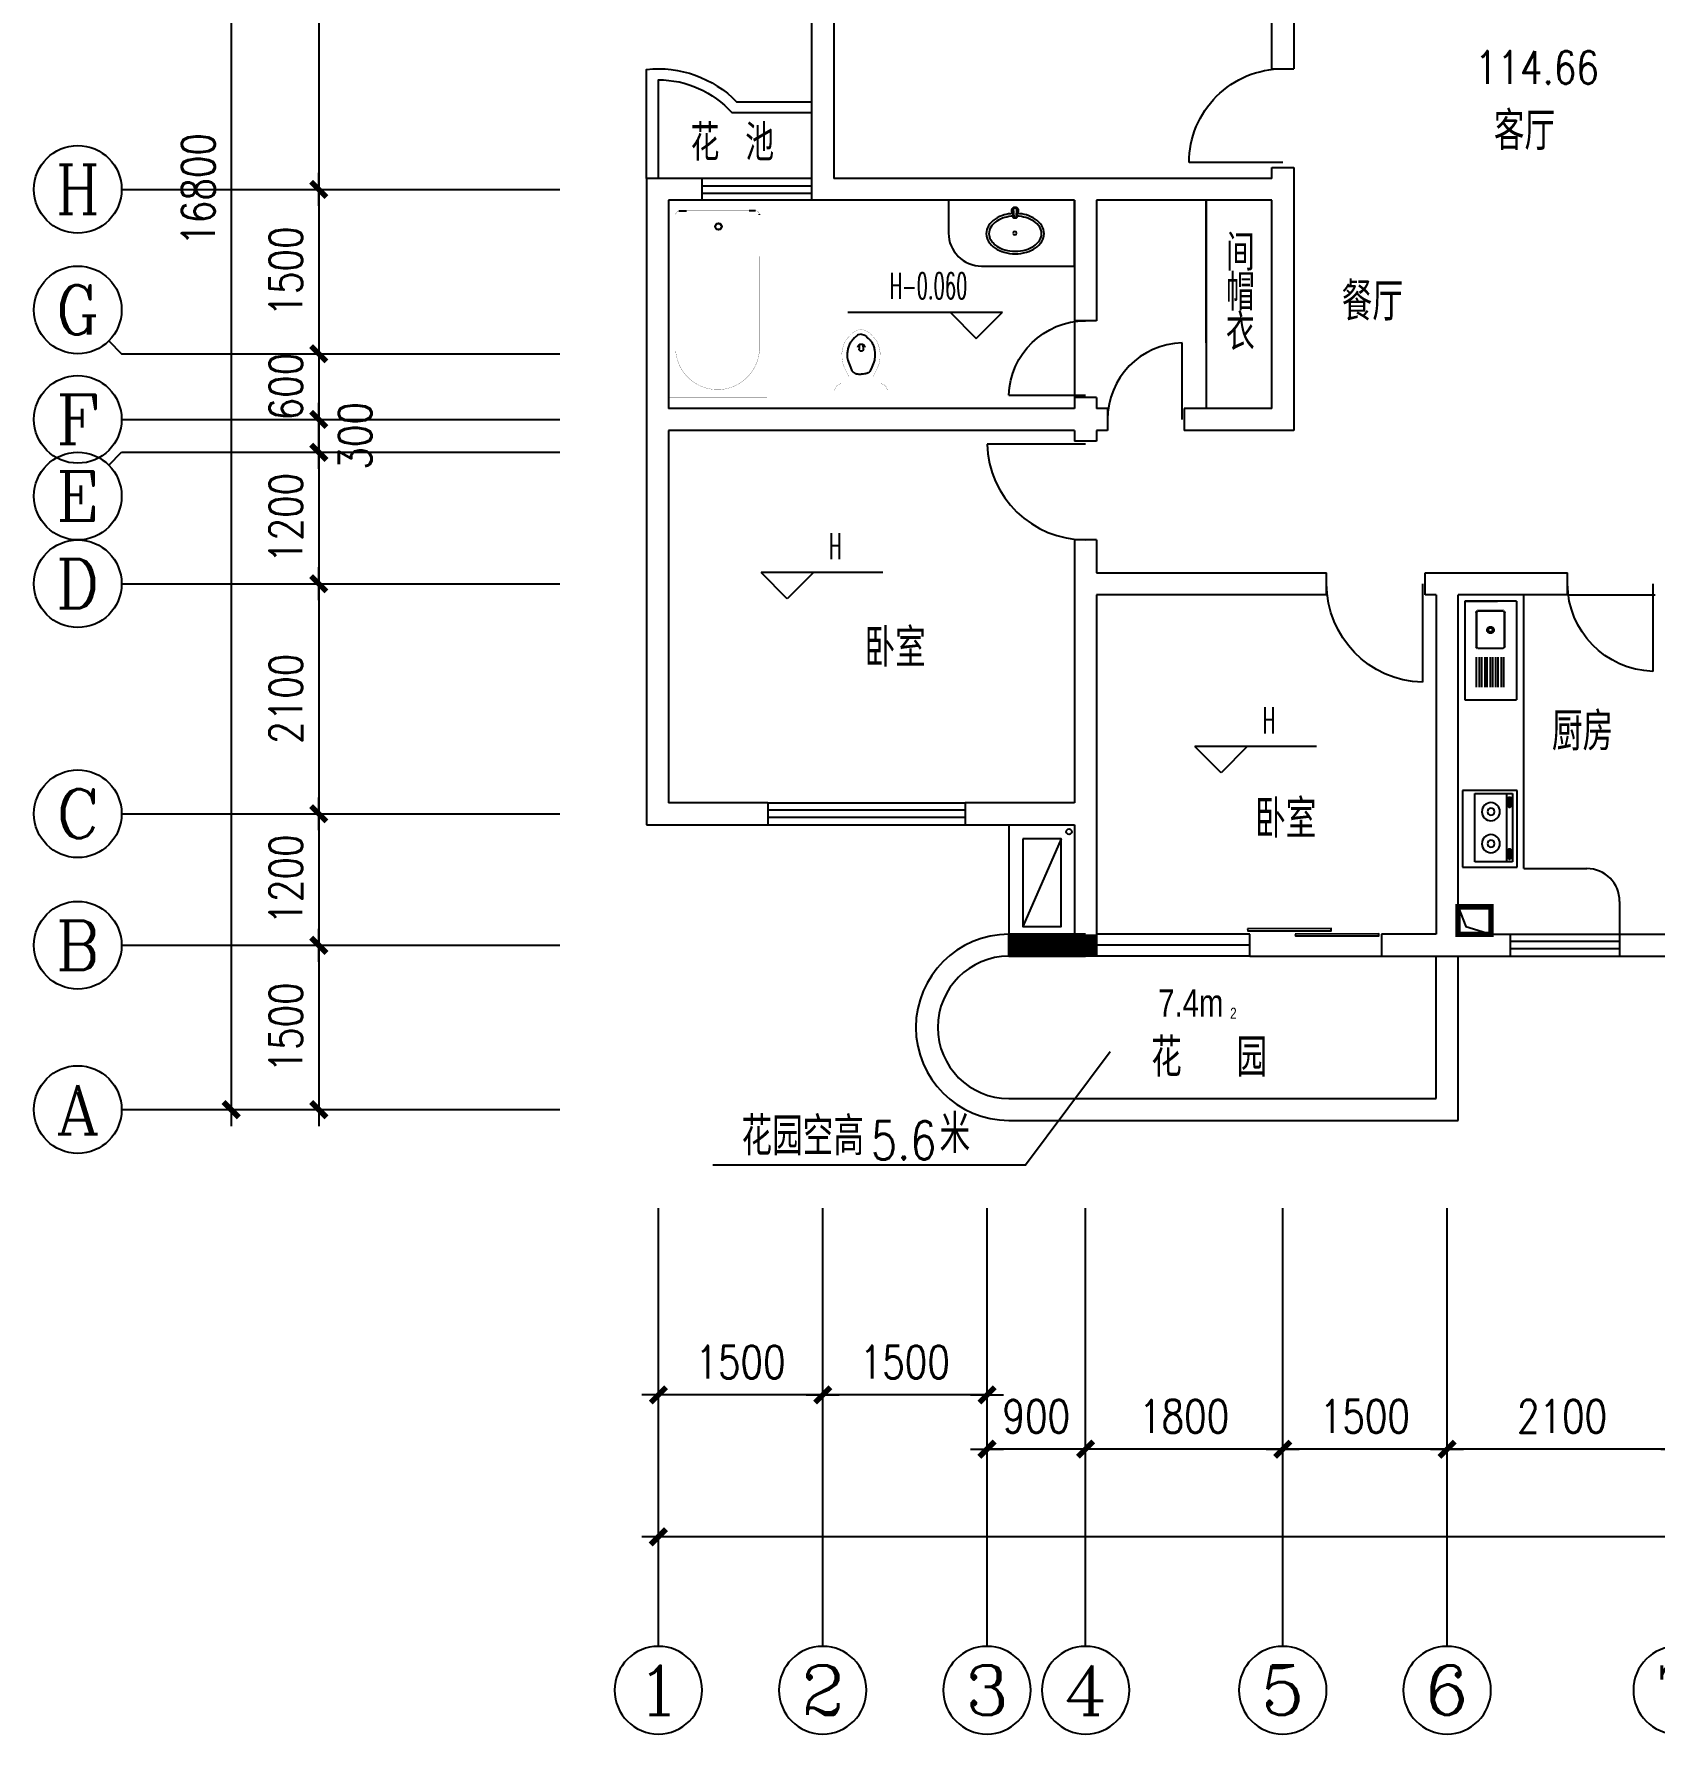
# Model space of a CAD drawing. Header units: millimetres. Extents: x 1697 to 35897, y 606 to 31682.
# Drawn here: x 1697 to 16486, y 606 to 16124 of the extents above; entities that cross this region are included whole.
import ezdxf
from ezdxf.enums import TextEntityAlignment as Align

# ---------------------------------------------------------------- set-up
doc = ezdxf.new("R2010")
doc.units = ezdxf.units.MM
doc.linetypes.add('HIDDEN', pattern=[7.5, 5, -2.5])
for name, color, linetype in [('AXIS', 3, 'Continuous'), ('AXIS_TEXT', 7, 'Continuous'), ('BALCONY', 6, 'Continuous'), ('COLUMN', 7, 'Continuous'), ('JJ', 252, 'Continuous'), ('PUB_DIM', 3, 'Continuous'), ('PUB_TEXT', 7, 'Continuous'), ('TOTHER', 7, 'Continuous'), ('WALL', 255, 'Continuous'), ('WINDOW', 2, 'Continuous'), ('WINDOW_TEXT', 7, 'Continuous')]:
    doc.layers.add(name, color=color, linetype=linetype)
doc.styles.add('-汉鼎简报宋', font='', dxfattribs={"width": 0.8})
doc.styles.add('_HZTXT', font='txt.shx', dxfattribs={"bigfont": 'HZTXT.shx'})
doc.styles.add('COMPLEX', font='COMPLEX')
doc.styles.add('DIM_FONT', font='SIMPLEX.shx', dxfattribs={"width": 0.8})
doc.styles.add('SIMPLEX', font='SIMPLEX.SHX')
doc.styles.get("Standard").update_dxf_attribs({"font": 'arial.ttf'})
doc.styles.get('-汉鼎简报宋').set_extended_font_data('汉鼎简报宋')
doc.dimstyles.new('AXIS', dxfattribs={"dimtxt": 300, "dimasz": 1, "dimexe": 250, "dimexo": 300, "dimgap": 150, "dimtad": 1, "dimdec": 0, "dimdsep": 46, "dimtxsty": 'DIM_FONT', "dimblk": '_DIMX', "dimcen": 2.5, "dimse1": 1, "dimse2": 1, "dimclrt": 7, "dimadec": 0, "dimazin": 0, "dimtfac": 1, "dimtdec": 0, "dimtix": 1, "dimtmove": 2, "dimatfit": 3, "dimldrblk": '_DIMX', "dimfxl": 1, "dimtolj": 1, "dimtzin": 0, "dimarcsym": 0})

# ---------------------------------------------------------------- blocks, each defined once
blk = doc.blocks.new('_DIMX')
blk.add_line((-150, 0), (150, 0))
at = {"const_width": 50}
blk.add_lwpolyline([(-70, -70), (70, 70)], dxfattribs=at)
blk = doc.blocks.new('*D118')
at = {"layer": 'AXIS', "color": 0, "lineweight": -2, "transparency": 16777216}
blk.add_line((30196, 2406), (7398, 2406), dxfattribs=at)
at = {"layer": 'DEFPOINTS', "color": 0, "transparency": 16777216}
for p in [(7397, 5406), (30197, 5406), (7397, 2406)]:
    blk.add_point(p, dxfattribs=at)
at = {"layer": 'AXIS', "color": 0, "lineweight": -2, "transparency": 16777216}
for p, rotation in [((7397, 2406), 179.9999999999941), ((30197, 2406), 359.9999999999941)]:
    blk.add_blockref('_DIMX', p, dxfattribs=dict(at, rotation=rotation))
at = {"layer": 'AXIS', "color": 7, "transparency": 16777216, "insert": (18797, 2706), "char_height": 300, "attachment_point": 5, "style": 'DIM_FONT'}
blk.add_mtext('\\A1;22800', dxfattribs=at)
blk = doc.blocks.new('PENG-3')
at = {"color": 2}
for points in [[(18, -59, -0.05442), (100, -72, -0.079812), (182, -110, -0.107118), (243, -172, -0.139889), (263, -243, -0.139889), (243, -313, -0.107118), (182, -376, -0.079812), (100, -413, -0.067459), (-1, -427, -0.067459), (-103, -413, -0.079812), (-184, -376, -0.107118), (-245, -313, -0.139889), (-265, -243, -0.139889), (-245, -172, -0.107118), (-184, -110, -0.079812), (-103, -72, -0.055618), (-19, -59, -0.067459)], [(-21, -25), (-17, -94, 0.514779), (16, -94), (21, -24)]]:
    blk.add_lwpolyline(points, format="xyb", dxfattribs=at)
at = {"color": 3}
blk.add_lwpolyline([(17, -83, -0.054522), (94, -96, -0.079812), (168, -129, -0.107118), (222, -185, -0.139889), (239, -243, -0.139889), (222, -300, -0.107118), (168, -356, -0.079812), (94, -390, -0.067459), (-1, -403, -0.067459), (-97, -390, -0.079812), (-171, -356, -0.107118), (-225, -300, -0.139889), (-241, -243, -0.139889), (-225, -185, -0.107118), (-171, -129, -0.079812), (-97, -96, -0.055822), (-18, -83, -0.067459)], format="xyb", dxfattribs=at)
at = {"color": 8}
blk.add_lwpolyline([(-14, -13), (-10, -91, 0.416788), (9, -91), (13, -13)], format="xyb", dxfattribs=at)
blk.add_circle((2, -239), 16.1, dxfattribs=at)
at = {"color": 2}
blk.add_arc((0, -30), 29.6, 310.4655, 228.438, dxfattribs=at)
at = {"color": 3}
blk.add_arc((0, -30), 21.6, 301.9645, 236.6916, dxfattribs=at)
blk = doc.blocks.new('_E10XVY')
at = {"layer": 'WALL', "rotation": 90}
blk.add_blockref('PENG-3', (42, 4), dxfattribs=at)
at = {"style": 'DIM_FONT', "width": 0.8, "flags": 9}
for tag in ['XSIZE', 'YSIZE']:
    blk.add_attdef(tag, (0, 0), '', height=0.5, dxfattribs=at)
blk = doc.blocks.new('M_E4')
for p, q in [((670, -80), (670, -137)), ((670, -86), (670, -97)), ((670, -663), (670, -614))]:
    blk.add_line(p, q)
at = {"const_width": 1.5}
for points in [[(-750, -750), (-750, 0)], [(-750, 0), (750, 0)], [(750, 0), (750, -750)], [(608, -56), (640, -56)], [(670, -90), (670, -656)], [(750, -750), (-750, -750)], [(670, -663), (670, -655)]]:
    blk.add_lwpolyline(points, dxfattribs=at)
for points in [[(-399, -56, 0.930688), (-388, -693, 0.930688)], [(670, -86, 0.414214), (640, -56, 0.414214)], [(670, -90, 0.041784), (670, -85, 0.412615)], [(640, -693, 0.414214), (670, -663, 0.414214)]]:
    blk.add_lwpolyline(points, format="xyb", dxfattribs=at)
at = {"const_width": 1.5, "flags": 128}
for points in [[(-399, -56), (608, -56)], [(-399, -694), (645, -692)]]:
    blk.add_lwpolyline(points, dxfattribs=at)
for radius in [25, 23]:
    blk.add_circle((550, -381), radius)
blk.add_arc((640, -663), 30, 270, 280.176)
at = {"width": 0.8, "flags": 9}
for tag in ['XSIZE', 'YSIZE']:
    blk.add_attdef(tag, (0, 0), '', height=0.5, dxfattribs=at)
blk = doc.blocks.new('_AXISO')
blk.add_circle((0, 0), 0.5)
at = {"layer": 'AXIS_TEXT', "style": 'COMPLEX', "width": 1.041667}
blk.add_attdef('A', text='', height=0.56, dxfattribs=at).set_placement((-0.25, -0.28), (0.25, -0.28), align=Align.FIT)
blk = doc.blocks.new('*D121')
at = {"layer": 'AXIS', "color": 0, "lineweight": -2, "transparency": 16777216}
blk.add_line((4297, 14705), (4297, 13207), dxfattribs=at)
at = {"layer": 'DEFPOINTS', "color": 0, "transparency": 16777216}
for p in [(6497, 14706), (4297, 13206), (6497, 13206)]:
    blk.add_point(p, dxfattribs=at)
at = {"layer": 'AXIS', "color": 0, "lineweight": -2, "transparency": 16777216}
for p, rotation in [((4297, 14706), 90), ((4297, 13206), 270)]:
    blk.add_blockref('_DIMX', p, dxfattribs=dict(at, rotation=rotation))
at = {"layer": 'AXIS', "color": 7, "transparency": 16777216, "insert": (3997, 13956), "char_height": 300, "attachment_point": 5, "rotation": 90, "style": 'DIM_FONT'}
blk.add_mtext('\\A1;1500', dxfattribs=at)
blk = doc.blocks.new('*D122')
at = {"layer": 'AXIS', "color": 0, "lineweight": -2, "transparency": 16777216}
blk.add_line((3497, 23105), (3497, 6307), dxfattribs=at)
at = {"layer": 'DEFPOINTS', "color": 0, "transparency": 16777216}
for p in [(6497, 23106), (3497, 6306), (6497, 6306)]:
    blk.add_point(p, dxfattribs=at)
at = {"layer": 'AXIS', "color": 0, "lineweight": -2, "transparency": 16777216}
for p, rotation in [((3497, 23106), 90), ((3497, 6306), 270)]:
    blk.add_blockref('_DIMX', p, dxfattribs=dict(at, rotation=rotation))
at = {"layer": 'AXIS', "color": 7, "transparency": 16777216, "insert": (3197, 14706), "char_height": 300, "attachment_point": 5, "rotation": 90, "style": 'DIM_FONT'}
blk.add_mtext('\\A1;16800', dxfattribs=at)
blk = doc.blocks.new('M_A2ZXL')
blk.add_line((-0.472, 0), (-0.472, -1))
blk.add_arc((-0.5, 0), 1, 271.6231, 0)
blk = doc.blocks.new('*D123')
at = {"layer": 'AXIS', "color": 0, "lineweight": -2, "transparency": 16777216}
for p, q in [((10396, 3206), (10395, 3206)), ((11297, 3206), (10397, 3206)), ((11298, 3206), (11299, 3206))]:
    blk.add_line(p, q, dxfattribs=at)
at = {"layer": 'DEFPOINTS', "color": 0, "transparency": 16777216}
for p in [(10397, 5406), (11297, 5406), (10397, 3206)]:
    blk.add_point(p, dxfattribs=at)
at = {"layer": 'AXIS', "color": 0, "lineweight": -2, "transparency": 16777216}
blk.add_blockref('_DIMX', (10397, 3206), dxfattribs=at)
at = {"layer": 'AXIS', "color": 0, "lineweight": -2, "transparency": 16777216, "rotation": 180}
blk.add_blockref('_DIMX', (11297, 3206), dxfattribs=at)
at = {"layer": 'AXIS', "color": 7, "transparency": 16777216, "insert": (10847, 3506), "char_height": 300, "attachment_point": 5, "style": 'DIM_FONT'}
blk.add_mtext('\\A1;900', dxfattribs=at)
blk = doc.blocks.new('*D124')
at = {"layer": 'AXIS', "color": 0, "lineweight": -2, "transparency": 16777216}
blk.add_line((4297, 7805), (4297, 6307), dxfattribs=at)
at = {"layer": 'DEFPOINTS', "color": 0, "transparency": 16777216}
for p in [(6497, 7806), (4297, 6306), (6497, 6306)]:
    blk.add_point(p, dxfattribs=at)
at = {"layer": 'AXIS', "color": 0, "lineweight": -2, "transparency": 16777216}
for p, rotation in [((4297, 7806), 90), ((4297, 6306), 270)]:
    blk.add_blockref('_DIMX', p, dxfattribs=dict(at, rotation=rotation))
at = {"layer": 'AXIS', "color": 7, "transparency": 16777216, "insert": (3997, 7056), "char_height": 300, "attachment_point": 5, "rotation": 90, "style": 'DIM_FONT'}
blk.add_mtext('\\A1;1500', dxfattribs=at)
blk = doc.blocks.new('*D125')
at = {"layer": 'AXIS', "color": 0, "lineweight": -2, "transparency": 16777216}
blk.add_line((10396, 3701), (8898, 3701), dxfattribs=at)
at = {"layer": 'DEFPOINTS', "color": 0, "transparency": 16777216}
for p in [(8897, 5901), (10397, 5901), (8897, 3701)]:
    blk.add_point(p, dxfattribs=at)
at = {"layer": 'AXIS', "color": 0, "lineweight": -2, "transparency": 16777216, "rotation": 180}
blk.add_blockref('_DIMX', (8897, 3701), dxfattribs=at)
at = {"layer": 'AXIS', "color": 0, "lineweight": -2, "transparency": 16777216}
blk.add_blockref('_DIMX', (10397, 3701), dxfattribs=at)
at = {"layer": 'AXIS', "color": 7, "transparency": 16777216, "insert": (9647, 4001), "char_height": 300, "attachment_point": 5, "style": 'DIM_FONT'}
blk.add_mtext('\\A1;1500', dxfattribs=at)
blk = doc.blocks.new('*D126')
at = {"layer": 'AXIS', "color": 0, "lineweight": -2, "transparency": 16777216}
blk.add_line((8896, 3701), (7398, 3701), dxfattribs=at)
at = {"layer": 'DEFPOINTS', "color": 0, "transparency": 16777216}
for p in [(7397, 5901), (8897, 5901), (7397, 3701)]:
    blk.add_point(p, dxfattribs=at)
at = {"layer": 'AXIS', "color": 0, "lineweight": -2, "transparency": 16777216, "rotation": 180}
blk.add_blockref('_DIMX', (7397, 3701), dxfattribs=at)
at = {"layer": 'AXIS', "color": 0, "lineweight": -2, "transparency": 16777216}
blk.add_blockref('_DIMX', (8897, 3701), dxfattribs=at)
at = {"layer": 'AXIS', "color": 7, "transparency": 16777216, "insert": (8147, 4001), "char_height": 300, "attachment_point": 5, "style": 'DIM_FONT'}
blk.add_mtext('\\A1;1500', dxfattribs=at)
blk = doc.blocks.new('*D127')
at = {"layer": 'AXIS', "color": 0, "lineweight": -2, "transparency": 16777216}
for p, q in [((4297, 13207), (4297, 13208)), ((4297, 13206), (4297, 12606)), ((4297, 12605), (4297, 12604))]:
    blk.add_line(p, q, dxfattribs=at)
at = {"layer": 'DEFPOINTS', "color": 0, "transparency": 16777216}
for p in [(6497, 13206), (4297, 12606), (6497, 12606)]:
    blk.add_point(p, dxfattribs=at)
at = {"layer": 'AXIS', "color": 0, "lineweight": -2, "transparency": 16777216}
for p, rotation in [((4297, 13206), 270), ((4297, 12606), 90)]:
    blk.add_blockref('_DIMX', p, dxfattribs=dict(at, rotation=rotation))
at = {"layer": 'AXIS', "color": 7, "transparency": 16777216, "insert": (3997, 12906), "char_height": 300, "attachment_point": 5, "rotation": 90, "style": 'DIM_FONT'}
blk.add_mtext('\\A1;600', dxfattribs=at)
blk = doc.blocks.new('*D128')
at = {"layer": 'AXIS', "color": 0, "lineweight": -2, "transparency": 16777216}
for p, q in [((4297, 12607), (4297, 12608)), ((4297, 12606), (4297, 12306)), ((4297, 12305), (4297, 12304))]:
    blk.add_line(p, q, dxfattribs=at)
at = {"layer": 'DEFPOINTS', "color": 0, "transparency": 16777216}
for p in [(6497, 12606), (4297, 12306), (6497, 12306)]:
    blk.add_point(p, dxfattribs=at)
at = {"layer": 'AXIS', "color": 0, "lineweight": -2, "transparency": 16777216}
for p, rotation in [((4297, 12606), 270), ((4297, 12306), 90)]:
    blk.add_blockref('_DIMX', p, dxfattribs=dict(at, rotation=rotation))
at = {"layer": 'AXIS', "color": 7, "transparency": 16777216, "insert": (4629, 12456), "char_height": 300, "attachment_point": 5, "rotation": 90, "style": 'DIM_FONT'}
blk.add_mtext('\\A1;300', dxfattribs=at)
blk = doc.blocks.new('*D94')
at = {"layer": 'AXIS', "color": 0, "lineweight": -2, "transparency": 16777216}
blk.add_line((4297, 12305), (4297, 11107), dxfattribs=at)
at = {"layer": 'DEFPOINTS', "color": 0, "transparency": 16777216}
for p in [(6497, 12306), (4297, 11106), (6497, 11106)]:
    blk.add_point(p, dxfattribs=at)
at = {"layer": 'AXIS', "color": 0, "lineweight": -2, "transparency": 16777216}
for p, rotation in [((4297, 12306), 90), ((4297, 11106), 270)]:
    blk.add_blockref('_DIMX', p, dxfattribs=dict(at, rotation=rotation))
at = {"layer": 'AXIS', "color": 7, "transparency": 16777216, "insert": (3997, 11706), "char_height": 300, "attachment_point": 5, "rotation": 90, "style": 'DIM_FONT'}
blk.add_mtext('\\A1;1200', dxfattribs=at)
blk = doc.blocks.new('*D95')
at = {"layer": 'AXIS', "color": 0, "lineweight": -2, "transparency": 16777216}
blk.add_line((4297, 11105), (4297, 9007), dxfattribs=at)
at = {"layer": 'DEFPOINTS', "color": 0, "transparency": 16777216}
for p in [(6497, 11106), (4297, 9006), (6497, 9006)]:
    blk.add_point(p, dxfattribs=at)
at = {"layer": 'AXIS', "color": 0, "lineweight": -2, "transparency": 16777216}
for p, rotation in [((4297, 11106), 90), ((4297, 9006), 270)]:
    blk.add_blockref('_DIMX', p, dxfattribs=dict(at, rotation=rotation))
at = {"layer": 'AXIS', "color": 7, "transparency": 16777216, "insert": (3997, 10056), "char_height": 300, "attachment_point": 5, "rotation": 90, "style": 'DIM_FONT'}
blk.add_mtext('\\A1;2100', dxfattribs=at)
blk = doc.blocks.new('*D96')
at = {"layer": 'AXIS', "color": 0, "lineweight": -2, "transparency": 16777216}
blk.add_line((4297, 9005), (4297, 7807), dxfattribs=at)
at = {"layer": 'DEFPOINTS', "color": 0, "transparency": 16777216}
for p in [(6497, 9006), (4297, 7806), (6497, 7806)]:
    blk.add_point(p, dxfattribs=at)
at = {"layer": 'AXIS', "color": 0, "lineweight": -2, "transparency": 16777216}
for p, rotation in [((4297, 9006), 90), ((4297, 7806), 270)]:
    blk.add_blockref('_DIMX', p, dxfattribs=dict(at, rotation=rotation))
at = {"layer": 'AXIS', "color": 7, "transparency": 16777216, "insert": (3997, 8406), "char_height": 300, "attachment_point": 5, "rotation": 90, "style": 'DIM_FONT'}
blk.add_mtext('\\A1;1200', dxfattribs=at)
blk = doc.blocks.new('_AXISO2')
blk.add_line((0.354, 0.146), (0.5, 0))
blk.add_circle((0, 0.5), 0.5)
at = {"layer": 'AXIS_TEXT', "style": 'COMPLEX', "width": 1.041667}
blk.add_attdef('A', text='', height=0.56, dxfattribs=at).set_placement((-0.25, 0.22), (0.25, 0.22), align=Align.FIT)
blk = doc.blocks.new('_AXISO1')
blk.add_line((0.354, -0.146), (0.5, 0))
blk.add_circle((0, -0.5), 0.5)
at = {"layer": 'AXIS_TEXT', "style": 'COMPLEX', "width": 1.041667}
blk.add_attdef('A', text='', height=0.56, dxfattribs=at).set_placement((-0.25, -0.78), (0.25, -0.78), align=Align.FIT)
blk = doc.blocks.new('_WBLK')
for p, q in [((-0.5, 0.5), (0.5, 0.5)), ((0.5, 0.1667), (-0.5, 0.1667)), ((0.5, -0.1667), (-0.5, -0.1667)), ((-0.5, -0.5), (0.5, -0.5))]:
    blk.add_line(p, q)
at = {"layer": 'WINDOW_TEXT', "style": 'SIMPLEX', "flags": 9}
blk.add_attdef('A', text='', height=1, dxfattribs=at).set_placement((0, 1.5), align=Align.MIDDLE)
blk = doc.blocks.new('M_E13')
for p, q in [((-572, 18), (-536, 18)), ((-572, 18), (-572, 18)), ((-536, -22), (-572, -21))]:
    blk.add_line(p, q)
at = {"const_width": 1.5}
for points in [[(-715, 0, -0.037932), (-709, 28, -0.057502), (-702, 46, -0.011128), (-686, 72, -0.047419), (-682, 78, -0.013557), (-669, 92, -0.010422), (-651, 109, -0.006492), (-632, 126, -0.010986), (-621, 135, -0.031118), (-607, 144, -0.031821), (-592, 152, -0.025304), (-572, 159, -0.028493), (-555, 164), (-520, 171), (-500, 175, -0.104917), (-492, 175, 0.047512), (-474, 173, 0.018859), (-460, 173, -0.025251), (-449, 173, -0.024361), (-434, 171, -0.018727), (-416, 168, -0.011084), (-401, 164, -0.017664), (-391, 161, -0.012553), (-375, 154, -0.012341), (-358, 147), (-320, 128, -0.005054), (-308, 122, -0.002567), (-285, 110)], [(-155, 240, 0.414214), (-220, 175, 0.414214)], [(-715, 0, 0.037932), (-709, -28, 0.057502), (-702, -46, 0.011128), (-686, -72, 0.047419), (-682, -78, 0.013557), (-669, -92, 0.010422), (-651, -109, 0.006492), (-632, -126, 0.010986), (-621, -135, 0.031118), (-607, -144, 0.031821), (-592, -152, 0.025304), (-572, -159, 0.028493), (-555, -164), (-520, -171), (-500, -175, 0.104917), (-492, -175, -0.047512), (-474, -173, -0.018859), (-460, -173, 0.025251), (-449, -173, 0.024361), (-434, -171, 0.018727), (-416, -168, 0.011084), (-401, -164, 0.017664), (-391, -161, 0.012553), (-375, -154, 0.012341), (-358, -147), (-320, -128, 0.005054), (-308, -122, 0.002567), (-285, -110)], [(-220, -175, 0.414214), (-155, -240, 0.414214)]]:
    blk.add_lwpolyline(points, format="xyb", dxfattribs=at)
for points in [[(-220, 175), (-220, -175)], [(0, 240), (-155, 240)], [(0, -240), (0, 240)], [(-220, 110), (-285, 110)], [(-285, -110), (-220, -110)], [(-155, -240), (0, -240)]]:
    blk.add_lwpolyline(points, dxfattribs=at)
for points in [[(-672, -1, -0.054114), (-666, 25, -0.08891), (-658, 39, -0.006714), (-643, 55, -0.014531), (-636, 63, -0.010713), (-618, 80, -0.017575), (-606, 90, -0.037222), (-591, 100, -0.034599), (-573, 109, -0.02298), (-556, 115, -0.023613), (-539, 119, -0.014842), (-522, 122, -0.012533), (-502, 125, -0.021838), (-477, 126, -0.029407), (-459, 125, -0.029465), (-436, 121, -0.031881), (-416, 114), (-371, 97), (-337, 83, -0.135973), (-324, 73, -0.099517), (-314, 52, -0.016651), (-311, 40, -0.010977), (-308, 20, -0.015331), (-308, 12, -0.010106), (-307, -1)], [(-672, -1, 0.054114), (-666, -26, 0.08891), (-658, -40, 0.006714), (-643, -57, 0.014531), (-636, -64, 0.010713), (-618, -82, 0.017575), (-606, -92, 0.037222), (-591, -102, 0.034599), (-573, -111, 0.02298), (-556, -117, 0.023613), (-539, -121, 0.014842), (-522, -124, 0.012533), (-502, -126, 0.021838), (-477, -127, 0.029407), (-459, -126, 0.029465), (-436, -122, 0.031881), (-416, -116), (-371, -99), (-337, -85, 0.135973), (-324, -75, 0.099517), (-314, -54, 0.016651), (-311, -41, 0.010977), (-308, -21, 0.015331), (-308, -13, 0.010106), (-307, -1)]]:
    blk.add_lwpolyline(points, format="xyb")
for centre, radius, start, end in [((-549, -3), 33.2, 100.0495, 259.9505), ((-536, -2), 20, 270, 90)]:
    blk.add_arc(centre, radius, start, end)
at = {"width": 0.8, "flags": 9}
for tag in ['XSIZE', 'YSIZE']:
    blk.add_attdef(tag, (0, 0), '', height=0.5, dxfattribs=at)
blk = doc.blocks.new('*D98')
at = {"layer": 'AXIS', "color": 0, "lineweight": -2, "transparency": 16777216}
blk.add_line((16696, 3206), (14598, 3206), dxfattribs=at)
at = {"layer": 'DEFPOINTS', "color": 0, "transparency": 16777216}
for p in [(14597, 5406), (16697, 5406), (14597, 3206)]:
    blk.add_point(p, dxfattribs=at)
at = {"layer": 'AXIS', "color": 0, "lineweight": -2, "transparency": 16777216, "rotation": 180}
blk.add_blockref('_DIMX', (14597, 3206), dxfattribs=at)
at = {"layer": 'AXIS', "color": 0, "lineweight": -2, "transparency": 16777216}
blk.add_blockref('_DIMX', (16697, 3206), dxfattribs=at)
at = {"layer": 'AXIS', "color": 7, "transparency": 16777216, "insert": (15647, 3506), "char_height": 300, "attachment_point": 5, "style": 'DIM_FONT'}
blk.add_mtext('\\A1;2100', dxfattribs=at)
blk = doc.blocks.new('*D99')
at = {"layer": 'AXIS', "color": 0, "lineweight": -2, "transparency": 16777216}
blk.add_line((14596, 3206), (13098, 3206), dxfattribs=at)
at = {"layer": 'DEFPOINTS', "color": 0, "transparency": 16777216}
for p in [(13097, 5406), (14597, 5406), (13097, 3206)]:
    blk.add_point(p, dxfattribs=at)
at = {"layer": 'AXIS', "color": 0, "lineweight": -2, "transparency": 16777216, "rotation": 180}
blk.add_blockref('_DIMX', (13097, 3206), dxfattribs=at)
at = {"layer": 'AXIS', "color": 0, "lineweight": -2, "transparency": 16777216}
blk.add_blockref('_DIMX', (14597, 3206), dxfattribs=at)
at = {"layer": 'AXIS', "color": 7, "transparency": 16777216, "insert": (13847, 3506), "char_height": 300, "attachment_point": 5, "style": 'DIM_FONT'}
blk.add_mtext('\\A1;1500', dxfattribs=at)
blk = doc.blocks.new('*D100')
at = {"layer": 'AXIS', "color": 0, "lineweight": -2, "transparency": 16777216}
blk.add_line((13096, 3206), (11298, 3206), dxfattribs=at)
at = {"layer": 'DEFPOINTS', "color": 0, "transparency": 16777216}
for p in [(11297, 5406), (13097, 5406), (11297, 3206)]:
    blk.add_point(p, dxfattribs=at)
at = {"layer": 'AXIS', "color": 0, "lineweight": -2, "transparency": 16777216, "rotation": 180}
blk.add_blockref('_DIMX', (11297, 3206), dxfattribs=at)
at = {"layer": 'AXIS', "color": 0, "lineweight": -2, "transparency": 16777216}
blk.add_blockref('_DIMX', (13097, 3206), dxfattribs=at)
at = {"layer": 'AXIS', "color": 7, "transparency": 16777216, "insert": (12197, 3506), "char_height": 300, "attachment_point": 5, "style": 'DIM_FONT'}
blk.add_mtext('\\A1;1800', dxfattribs=at)
blk = doc.blocks.new('M_E19')
for p, q in [((-323, -113), (-323, -456)), ((299, -113), (-323, -113)), ((299, -456), (299, -113)), ((-323, -400), (299, -400)), ((-323, -456), (299, -456)), ((-291, -422), (-291, -434)), ((-216, -432), (-280, -432)), ((-280, -432), (-280, -448)), ((-280, -448), (-216, -448)), ((-216, -448), (-216, -432)), ((-199, -423), (-199, -434)), ((182, -422), (182, -434)), ((193, -432), (193, -448)), ((257, -432), (193, -432)), ((193, -448), (257, -448)), ((257, -448), (257, -432)), ((274, -423), (274, -434))]:
    blk.add_line(p, q)
for points in [[(-199, -423, 0.259034), (-201, -420, 0.076276), (-213, -415, 0.036515), (-226, -412, 0.026615), (-245, -411, 0.026615), (-264, -412, 0.036515), (-277, -415, 0.076276), (-289, -420, 0.259034), (-291, -423, 0.078462), (-291, -424, 0.056762)], [(-199, -434, 0.259034), (-201, -430, 0.076276), (-213, -425, 0.036515), (-226, -423, 0.026615), (-245, -422, 0.026615), (-264, -423, 0.036515), (-277, -425, 0.076276), (-289, -430, 0.259034), (-291, -434, 0.259034), (-289, -437, 0.056762), (-280, -441, 0.036515)], [(-216, -443, 0.008736), (-213, -442, 0.076276), (-201, -437, 0.259034), (-199, -434, 0.259034)], [(274, -423, 0.259034), (272, -420, 0.076276), (260, -415, 0.036515), (247, -412, 0.026615), (228, -411, 0.026615), (209, -412, 0.036515), (196, -415, 0.076276), (184, -420, 0.259034), (182, -423, 0.078462), (182, -424, 0.056762)], [(274, -434, 0.259034), (272, -430, 0.076276), (260, -425, 0.036515), (247, -423, 0.026615), (228, -422, 0.026615), (209, -423, 0.036515), (196, -425, 0.076276), (184, -430, 0.259034), (182, -434, 0.259034), (184, -437, 0.056762), (193, -441, 0.036515)], [(257, -443, 0.008736), (260, -442, 0.076276), (272, -437, 0.259034), (274, -434, 0.259034)]]:
    blk.add_lwpolyline(points, format="xyb")
at = {"layer": 'TOTHER', "linetype": 'Continuous'}
for p, q in [((-350, 0), (350, 0)), ((-350, -500), (-350, 0)), ((350, 0), (350, -500)), ((350, -500), (-350, -500))]:
    blk.add_line(p, q, dxfattribs=at)
for centre, radius in [((-158, -259), 82.5), ((-158, -259), 31.6), ((134, -259), 82.5), ((134, -259), 31.6)]:
    blk.add_circle(centre, radius, dxfattribs=at)
at = {"width": 0.8, "flags": 9}
for tag in ['XSIZE', 'YSIZE']:
    blk.add_attdef(tag, (0, 0), '', height=0.5, dxfattribs=at)
blk = doc.blocks.new('M_E16')
for p, q in [((-359, -351), (-359, -119)), ((-347, -107), (-34, -107)), ((-22, -119), (-22, -351)), ((63, -103), (336, -103)), ((63, -132), (336, -132)), ((63, -153), (336, -153)), ((63, -182), (336, -182)), ((63, -203), (336, -203)), ((63, -232), (336, -232)), ((63, -253), (336, -253)), ((63, -282), (336, -282)), ((63, -303), (336, -303)), ((-34, -363), (-347, -363)), ((63, -332), (336, -332)), ((63, -353), (336, -353))]:
    blk.add_line(p, q)
for points, const_width in [([(-353, -95), (-370, -113)], 1.91), ([(-370, -357), (-370, -113)], 2), ([(-353, -95), (-28, -95)], 1.8), ([(-10, -113), (-28, -95)], 1.91), ([(-10, -113), (-10, -357)], 2), ([(-370, -357), (-353, -375)], 1.91), ([(-28, -375), (-353, -375)], 1.8), ([(-28, -375), (-10, -357)], 1.91)]:
    blk.add_lwpolyline(points, dxfattribs=dict(const_width=const_width))
for points in [[(-347, -107), (-351, -108), (-354, -110), (-357, -113), (-358, -117), (-359, -119)], [(-22, -119), (-23, -115), (-25, -111), (-28, -109), (-32, -107), (-34, -107)], [(-216, -235), (-215, -245), (-209, -255), (-202, -261), (-192, -265), (-182, -265), (-172, -261), (-164, -255), (-159, -245), (-157, -235), (-159, -225), (-164, -215), (-172, -209), (-182, -205), (-192, -205), (-202, -209), (-209, -215), (-215, -225), (-216, -235)], [(-206, -235), (-205, -242), (-201, -248), (-196, -252), (-190, -254), (-183, -254), (-177, -252), (-172, -248), (-169, -242), (-168, -235), (-169, -228), (-172, -222), (-177, -218), (-183, -215), (-190, -215), (-196, -218), (-201, -222), (-205, -228), (-206, -235)], [(-359, -351), (-358, -355), (-356, -358), (-353, -361), (-349, -363), (-347, -363)], [(-34, -363), (-30, -362), (-26, -360), (-24, -357), (-22, -353), (-22, -351)]]:
    blk.add_lwpolyline(points)
at = {"layer": 'TOTHER', "linetype": 'Continuous'}
for p, q in [((-450, 0), (450, 0)), ((-450, -471), (-450, 0)), ((450, 0), (450, -471)), ((-450, -471), (450, -471))]:
    blk.add_line(p, q, dxfattribs=at)
at = {"layer": 'TOTHER', "linetype": 'HIDDEN'}
blk.add_line((-450, 0), (-450, -300), dxfattribs=at)
at = {"width": 0.8, "flags": 9}
for tag in ['XSIZE', 'YSIZE']:
    blk.add_attdef(tag, (0, 0), '', height=0.5, dxfattribs=at)
blk = doc.blocks.new('M_A14NPV')
for points in [[(0.18, 0.178), (0.177, 0.16), (-0.617, 0.16), (-0.617, 0.181)], [(0.632, 0.226), (0.629, 0.208), (-0.164, 0.208), (-0.164, 0.229)]]:
    blk.add_lwpolyline(points, close=True)
blk = doc.blocks.new('_FZH')
blk.add_solid([(-0.5, -0.5), (0.5, -0.5), (-0.5, 0.5), (0.5, 0.5)])
blk = doc.blocks.new('*D133')
at = {"layer": 'AXIS', "color": 0, "lineweight": -2, "transparency": 16777216}
blk.add_line((4297, 18905), (4297, 14707), dxfattribs=at)
at = {"layer": 'DEFPOINTS', "color": 0, "transparency": 16777216}
for p in [(6497, 18906), (4297, 14706), (6497, 14706)]:
    blk.add_point(p, dxfattribs=at)
at = {"layer": 'AXIS', "color": 0, "lineweight": -2, "transparency": 16777216}
for p, rotation in [((4297, 18906), 90), ((4297, 14706), 270)]:
    blk.add_blockref('_DIMX', p, dxfattribs=dict(at, rotation=rotation))
at = {"layer": 'AXIS', "color": 7, "transparency": 16777216, "insert": (3997, 16806), "char_height": 300, "attachment_point": 5, "rotation": 90, "style": 'DIM_FONT'}
blk.add_mtext('\\A1;4200', dxfattribs=at)
blk = doc.blocks.new('_DBLK')
blk.add_line((-0.45, 0), (-0.45, -0.95))
blk.add_arc((-0.45, 0), 0.95, 270, 0)
at = {"layer": 'WINDOW_TEXT', "style": 'SIMPLEX', "flags": 9}
blk.add_attdef('A', text='', height=1, dxfattribs=at).set_placement((0, 1.5), align=Align.MIDDLE)

msp = doc.modelspace()

# ---------------------------------------------------------------- linework, layer by layer
at = {"layer": 'AXIS'}
for p, q in [((2497.5, 14706.2), (6497.5, 14706.2)), ((2497.5, 13206.2), (6497.5, 13206.2)), ((2497.5, 12606.2), (6497.5, 12606.2)), ((2497.5, 12306.2), (6497.5, 12306.2)), ((2497.5, 11106.2), (6497.5, 11106.2)), ((2497.5, 9006.2), (6497.5, 9006.2)), ((2497.5, 7806.2), (6497.5, 7806.2)), ((2497.5, 6306.2), (6497.5, 6306.2)), ((7397.5, 1406.2), (7397.5, 5406.2)), ((8897.5, 1406.2), (8897.5, 5406.2)), ((10397.5, 1406.2), (10397.5, 5406.2)), ((11297.5, 1406.2), (11297.5, 5406.2)), ((13097.5, 1406.2), (13097.5, 5406.2)), ((14597.5, 1406.2), (14597.5, 5406.2))]:
    msp.add_line(p, q, dxfattribs=at)
at = {"layer": 'BALCONY'}
for p, q in [((10597.5, 8906.2), (10597.5, 7906.2)), ((11074.8, 8778.8), (10724.8, 7978.8)), ((14497.5, 6406.6), (14497.5, 7706.2)), ((14697.5, 6206.6), (14697.5, 7706.2)), ((10597.5, 6406.6), (14497.5, 6406.6)), ((10597.5, 6206.6), (14697.5, 6206.6))]:
    msp.add_line(p, q, dxfattribs=at)
for points in [[(7288.4, 14806.2), (7288.4, 15801.2, -0.2290174), (8111.6, 15506.2), (8797.5, 15506.2)], [(7397.5, 14806.2), (7397.5, 15706.2, -0.2134218), (8068.3, 15406.2), (8797.5, 15406.2)]]:
    msp.add_lwpolyline(points, format="xyb", dxfattribs=at)
msp.add_lwpolyline([(10724.8, 8778.8), (10724.8, 7978.8), (11074.8, 7978.8), (11074.8, 8778.8)], close=True, dxfattribs=at)
at = {"layer": 'BALCONY', "const_width": 200}
msp.add_lwpolyline([(11397.5, 7806.2), (10597.5, 7806.2)], dxfattribs=at)
at = {"layer": 'BALCONY'}
msp.add_circle((11146.3, 8842.6), 25, dxfattribs=at)
for radius in [849.8, 649.8]:
    msp.add_arc((10597.5, 7056.4), radius, 90, 270, dxfattribs=at)
at = {"layer": 'JJ'}
for p, q in [((12397.5, 14606.2), (12397.5, 12706.2)), ((15297.5, 8506.2), (15297.5, 11006.2)), ((15297.5, 8506.2), (15872.5, 8506.2)), ((16172.5, 8206.2), (16172.5, 7906.2)), ((12797.5, 7706.2), (12797.5, 7906.2))]:
    msp.add_line(p, q, dxfattribs=at)
msp.add_lwpolyline([(11197.5, 14606.2), (10046.5, 14606.2), (10046.5, 14306.5, 0.4142136), (10346.5, 14006.5), (11197.5, 14006.5)], format="xyb", close=True, dxfattribs=at)
at = {"layer": 'JJ', "const_width": 50}
msp.add_lwpolyline([(14697.5, 7906.2), (14997.5, 7906.2), (14997.5, 8156.2), (14697.5, 8156.2)], close=True, dxfattribs=at)
at = {"layer": 'JJ'}
for points in [[(14697.5, 8156.2), (14768.5, 7977.4), (14997.5, 7906.2)], [(11520.9, 6832.3), (10748.2, 5798.5), (7893.8, 5798.5)]]:
    msp.add_lwpolyline(points, dxfattribs=at)
msp.add_arc((15872.5, 8206.2), 300, 0, 90, dxfattribs=at)
at = {"layer": 'PUB_DIM'}
for p, q in [((9126.5, 13585.3), (10539.6, 13585.3)), ((10059.6, 13585.3), (10299.6, 13345.3)), ((10299.6, 13345.3), (10539.6, 13585.3)), ((8574.4, 10969.2), (8334.4, 11209.2)), ((9447.5, 11209.2), (8334.4, 11209.2)), ((8814.4, 11209.2), (8574.4, 10969.2)), ((12533.5, 9379.7), (12293.5, 9619.7)), ((13406.6, 9619.7), (12293.5, 9619.7)), ((12773.5, 9619.7), (12533.5, 9379.7))]:
    msp.add_line(p, q, dxfattribs=at)
at = {"layer": 'WALL'}
for p, q in [((8797.5, 14606.2), (8797.5, 21406.2)), ((12997.5, 15806.2), (12997.5, 19606.2)), ((13197.5, 19406.2), (13197.5, 15806.2)), ((8997.5, 18806.2), (8997.5, 14806.2)), ((12997.5, 15806.2), (13197.5, 15806.2)), ((12997.5, 14806.2), (12997.5, 14906.2)), ((12997.5, 14906.2), (13197.5, 14906.2)), ((13197.5, 14906.2), (13197.5, 12506.2)), ((7288.4, 14806.2), (7288.4, 8906.2)), ((7797.9, 14806.2), (7288.4, 14806.2)), ((7797.9, 14606.2), (7797.9, 14806.2)), ((12997.5, 14806.2), (8997.5, 14806.2)), ((7488.4, 14606.2), (7488.4, 12706.2)), ((7797.9, 14606.2), (7488.4, 14606.2)), ((11197.5, 14606.2), (8797.5, 14606.2)), ((11197.5, 14606.2), (11197.5, 13506.2)), ((11397.5, 14606.2), (11397.5, 13506.2)), ((12997.5, 14606.2), (11397.5, 14606.2)), ((12997.5, 12706.2), (12997.5, 14606.2)), ((11397.5, 13506.2), (11197.5, 13506.2)), ((11197.5, 12806.2), (11197.5, 12706.2)), ((11397.5, 12806.2), (11197.5, 12806.2)), ((11397.5, 12806.2), (11397.5, 12706.2)), ((11197.5, 12706.2), (7488.4, 12706.2)), ((11497.5, 12706.2), (11397.5, 12706.2)), ((11497.5, 12706.2), (11497.5, 12506.2)), ((12997.5, 12706.2), (12197.5, 12706.2)), ((12197.5, 12706.2), (12197.5, 12506.2)), ((11197.5, 12506.2), (7488.4, 12506.2)), ((7488.4, 12506.2), (7488.4, 9106.2)), ((11197.5, 12506.2), (11197.5, 12406.2)), ((11397.5, 12506.2), (11397.5, 12406.2)), ((11497.5, 12506.2), (11397.5, 12506.2)), ((13197.5, 12506.2), (12197.5, 12506.2)), ((11397.5, 12406.2), (11197.5, 12406.2)), ((11197.5, 11506.2), (11197.5, 9106.2)), ((11397.5, 11506.2), (11197.5, 11506.2)), ((11397.5, 11506.2), (11397.5, 11206.2)), ((11397.5, 11206.2), (13497.5, 11206.2)), ((13497.5, 11006.2), (13497.5, 11206.2)), ((14397.5, 11206.2), (15697.5, 11206.2)), ((14397.5, 11006.2), (14397.5, 11206.2)), ((15697.5, 11006.2), (15697.5, 11206.2)), ((13497.5, 11006.2), (11397.5, 11006.2)), ((11397.5, 11006.2), (11397.5, 7706.2)), ((14497.5, 11006.2), (14397.5, 11006.2)), ((14497.5, 11006.2), (14497.5, 7906.2)), ((15697.5, 11006.2), (14697.5, 11006.2)), ((14697.5, 7906.2), (14697.5, 11006.2)), ((8397.5, 9106.2), (7488.4, 9106.2)), ((8397.5, 9106.2), (8397.5, 8906.2)), ((11197.5, 9106.2), (10197.5, 9106.2)), ((10197.5, 9106.2), (10197.5, 8906.2)), ((7288.4, 8906.2), (8397.5, 8906.2)), ((10197.5, 8906.2), (11197.5, 8906.2)), ((11197.5, 8906.2), (11197.5, 7906.2)), ((11297.5, 7906.2), (10597.5, 7906.2)), ((10597.5, 7706.2), (10597.5, 7906.2)), ((14497.5, 7906.2), (13997.5, 7906.2)), ((13997.5, 7906.2), (13997.5, 7706.2)), ((14697.5, 7906.2), (15172.5, 7906.2)), ((15172.5, 7906.2), (15172.5, 7706.2)), ((16172.5, 7906.2), (16597.5, 7906.2)), ((16172.5, 7906.2), (16172.5, 7706.2)), ((10597.5, 7706.2), (11297.5, 7706.2)), ((13997.5, 7706.2), (15172.5, 7706.2)), ((16172.5, 7706.2), (16797.5, 7706.2))]:
    msp.add_line(p, q, dxfattribs=at)
at = {"layer": 'WINDOW'}
for p, q in [((12397.5, 13306.2), (12397.5, 14606.2)), ((11197.5, 13506.2), (11197.5, 12806.2)), ((15697.5, 11006.2), (16497.5, 11006.2)), ((12797.5, 7906.2), (11397.5, 7906.2)), ((12797.5, 7806.2), (11397.5, 7806.2)), ((12797.5, 7706.2), (12797.5, 7906.2)), ((12797.5, 7706.2), (11197.5, 7706.2)), ((12797.5, 7706.2), (13997.5, 7706.2))]:
    msp.add_line(p, q, dxfattribs=at)

# ---------------------------------------------------------------- block references
at = {"layer": 'AXIS'}
ref = msp.add_blockref('_AXISO', (2097.5, 14706.2), dxfattribs=dict(at, xscale=800, yscale=800, zscale=800))
ref.add_attrib('A', 'H', dxfattribs={"layer": 'AXIS_TEXT', "height": 448, "style": 'COMPLEX', "width": 0.9375}).set_placement((1897.5, 14482.2), (2297.5, 14482.2), align=Align.FIT)
at = {"layer": 'AXIS', "xscale": 800, "yscale": 800, "zscale": 800}
for name, p, values in [('_AXISO2', (2097.5, 13206.2), {'A': 'G'}), ('_AXISO', (2097.5, 6306.2), {'A': 'A'})]:
    msp.add_blockref(name, p, dxfattribs=at).add_auto_attribs(values)
at = {"layer": 'AXIS'}
ref = msp.add_blockref('_AXISO', (2097.5, 12606.2), dxfattribs=dict(at, xscale=800, yscale=800, zscale=800))
ref.add_attrib('A', 'F', dxfattribs={"layer": 'AXIS_TEXT', "height": 448, "style": 'COMPLEX', "width": 1.171875}).set_placement((1897.5, 12382.2), (2297.5, 12382.2), align=Align.FIT)
ref = msp.add_blockref('_AXISO1', (2097.5, 12306.2), dxfattribs=dict(at, xscale=800, yscale=800, zscale=800))
ref.add_attrib('A', 'E', dxfattribs={"layer": 'AXIS_TEXT', "height": 448, "style": 'COMPLEX', "width": 1.171875}).set_placement((1897.5, 11682.2), (2297.5, 11682.2), align=Align.FIT)
ref = msp.add_blockref('_AXISO', (2097.5, 11106.2), dxfattribs=dict(at, xscale=800, yscale=800, zscale=800))
ref.add_attrib('A', 'D', dxfattribs={"layer": 'AXIS_TEXT', "height": 448, "style": 'COMPLEX', "width": 1.102941}).set_placement((1897.5, 10882.2), (2297.5, 10882.2), align=Align.FIT)
ref = msp.add_blockref('_AXISO', (2097.5, 9006.2), dxfattribs=dict(at, xscale=800, yscale=800, zscale=800))
ref.add_attrib('A', 'C', dxfattribs={"layer": 'AXIS_TEXT', "height": 448, "style": 'COMPLEX', "width": 1.25}).set_placement((1897.5, 8782.2), (2297.5, 8782.2), align=Align.FIT)
ref = msp.add_blockref('_AXISO', (2097.5, 7806.2), dxfattribs=dict(at, xscale=800, yscale=800, zscale=800))
ref.add_attrib('A', 'B', dxfattribs={"layer": 'AXIS_TEXT', "height": 448, "style": 'COMPLEX', "width": 1.102941}).set_placement((1897.5, 7582.2), (2297.5, 7582.2), align=Align.FIT)
ref = msp.add_blockref('_AXISO', (7397.5, 1006.2), dxfattribs=dict(at, xscale=-800, yscale=800, zscale=800, rotation=180))
ref.add_attrib('A', '1', dxfattribs={"layer": 'AXIS_TEXT', "height": 448, "style": 'COMPLEX', "width": 2.083333}).set_placement((7197.5, 782.2), (7597.5, 782.2), align=Align.FIT)
ref = msp.add_blockref('_AXISO', (8897.5, 1006.2), dxfattribs=dict(at, xscale=-800, yscale=800, zscale=800, rotation=180))
ref.add_attrib('A', '2', dxfattribs={"layer": 'AXIS_TEXT', "height": 448, "style": 'COMPLEX', "width": 1.339286}).set_placement((8697.5, 782.2), (9097.5, 782.2), align=Align.FIT)
ref = msp.add_blockref('_AXISO', (10397.5, 1006.2), dxfattribs=dict(at, xscale=-800, yscale=800, zscale=800, rotation=180))
ref.add_attrib('A', '3', dxfattribs={"layer": 'AXIS_TEXT', "height": 448, "style": 'COMPLEX', "width": 1.339286}).set_placement((10197.5, 782.2), (10597.5, 782.2), align=Align.FIT)
ref = msp.add_blockref('_AXISO', (11297.5, 1006.2), dxfattribs=dict(at, xscale=-800, yscale=800, zscale=800, rotation=180))
ref.add_attrib('A', '4', dxfattribs={"layer": 'AXIS_TEXT', "height": 448, "style": 'COMPLEX', "width": 1.171875}).set_placement((11097.5, 782.2), (11497.5, 782.2), align=Align.FIT)
ref = msp.add_blockref('_AXISO', (13097.5, 1006.2), dxfattribs=dict(at, xscale=-800, yscale=800, zscale=800, rotation=180))
ref.add_attrib('A', '5', dxfattribs={"layer": 'AXIS_TEXT', "height": 448, "style": 'COMPLEX', "width": 1.339286}).set_placement((12897.5, 782.2), (13297.5, 782.2), align=Align.FIT)
ref = msp.add_blockref('_AXISO', (14597.5, 1006.2), dxfattribs=dict(at, xscale=-800, yscale=800, zscale=800, rotation=180))
ref.add_attrib('A', '6', dxfattribs={"layer": 'AXIS_TEXT', "height": 448, "style": 'COMPLEX', "width": 1.339286}).set_placement((14397.5, 782.2), (14797.5, 782.2), align=Align.FIT)
ref = msp.add_blockref('_AXISO', (16697.5, 1006.2), dxfattribs=dict(at, xscale=-800, yscale=800, zscale=800, rotation=180))
ref.add_attrib('A', '7', dxfattribs={"layer": 'AXIS_TEXT', "height": 448, "style": 'COMPLEX', "width": 1.339286}).set_placement((16497.5, 782.2), (16897.5, 782.2), align=Align.FIT)
at = {"layer": 'BALCONY', "xscale": 1.200000000011642, "yscale": 1.200000000011642, "zscale": 1.2, "rotation": 90}
msp.add_blockref('M_E4', (7488.4, 13706.2), dxfattribs=at)
at = {"layer": 'COLUMN', "xscale": 200, "yscale": 200, "zscale": 200, "rotation": 180}
msp.add_blockref('_FZH', (11297.5, 7806.2), dxfattribs=at)
msp.add_blockref('_FZH', (11297.5, 7806.2), dxfattribs=at)
at = {"layer": 'JJ', "xscale": -1, "rotation": 90}
for name, p in [('_E10XVY', (10657.5, 14586.6)), ('M_E13', (9247.2, 12712.2)), ('M_E16', (14758.5, 10497.4)), ('M_E19', (14738.5, 8867.4))]:
    msp.add_blockref(name, p, dxfattribs=at)
at = {"layer": 'WINDOW'}
for name, p, xscale, yscale, zscale, rotation in [('_DBLK', (13097.5, 15356.2), -900, 900, 900, 270), ('M_A2ZXL', (11297.5, 13156.2), 700, -700, 700, 89.99999999999761), ('M_A2ZXL', (11847.5, 12606.2), 700, 700, 700, 179.9999999999976), ('M_A2ZXL', (11297.5, 11956.2), -900, -900, 900, 89.99999999999633), ('M_A2ZXL', (13947.5, 11106.2), 900, -900, 900, 180), ('_WBLK', (9297.5, 9006.2), -1800, 199.9999999956926, 1800, 180), ('_WBLK', (15672.5, 7806.2), -1000, 200.0000000086147, 1000, 180)]:
    msp.add_blockref(name, p, dxfattribs=dict(at, xscale=xscale, yscale=yscale, zscale=zscale, rotation=rotation))
for name, p, xscale, yscale, zscale in [('_WBLK', (8297.9, 14706.2), -1000, 199.999999963562, 1000), ('M_A2ZXL', (16097.5, 11106.2), -800, 800, 800), ('M_A14NPV', (13382.5, 7737.7), -960, 960, 960)]:
    msp.add_blockref(name, p, dxfattribs=dict(at, xscale=xscale, yscale=yscale, zscale=zscale))

# ---------------------------------------------------------------- texts
at = {"layer": 'PUB_DIM', "style": 'DIM_FONT', "width": 0.5}
for s, p in [('H-0.060', (9863, 13825.3)), ('H', (9010.9, 11449.2)), ('H', (12970, 9859.7))]:
    msp.add_text(s, height=240, dxfattribs=at).set_placement(p, align=Align.MIDDLE)
at = {"layer": 'PUB_TEXT', "width": 0.8}
for s, height, style, p in [('114.66', 300, '_HZTXT', (14851.7, 15668.4)), ('客厅', 350, '_HZTXT', (15024.1, 15064.1)), ('花 池', 330, '_HZTXT', (7690.4, 14966.6)), ('餐厅', 350, '_HZTXT', (13634.7, 13507.4)), ('卧室', 350, '_HZTXT', (9278.5, 10346.8)), ('厨房', 350, '_HZTXT', (15554, 9583.4)), ('卧室', 350, '_HZTXT', (12843.9, 8785.5)), ('7.4m', 250, '-汉鼎简报宋', (11960.7, 7155)), ('2', 100, '-汉鼎简报宋', (12616.8, 7135.7)), ('花  园', 350, '_HZTXT', (11895.3, 6606.6)), ('花园空高', 350, '_HZTXT', (8155, 5887.2)), ('米', 350, '_HZTXT', (9964, 5910.4)), ('5.6', 350, '_HZTXT', (9337, 5850.1))]:
    msp.add_text(s, height=height, dxfattribs=dict(at, style=style)).set_placement(p)
at = {"layer": 'PUB_TEXT', "style": '_HZTXT', "width": 0.8}
for s, p in [('间', (12710.5, 14142.9)), ('帽', (12710.5, 13781.8)), ('衣', (12710.5, 13420.7))]:
    msp.add_text(s, height=330, dxfattribs=at).set_placement(p, align=Align.MIDDLE)
at = {"layer": 'WINDOW', "style": 'SIMPLEX', "flags": 9}
msp.add_attdef('A', text='', height=1, dxfattribs=at).set_placement((12047.5, 7806.2), align=Align.MIDDLE)

# ---------------------------------------------------------------- dimensions: what is measured, and where the dimension line sits
at = {"layer": 'AXIS'}
for p1, p2, distance, picture, middle in [((6497.5, 23106.2), (6497.5, 6306.2), -3000, '*D122', (3197.5, 14706.2)), ((30197.5, 5406.2), (7397.5, 5406.2), 3000, '*D118', (18797.5, 2706.2))]:
    dim = msp.add_aligned_dim(p1=p1, p2=p2, distance=distance, dimstyle='AXIS', dxfattribs=at)
    dim.commit()
    dim.dimension.update_dxf_attribs({"geometry": picture, "text_midpoint": middle})
for base, p1, p2, angle, picture, middle in [((4297.5, 14706.2), (6497.5, 18906.2), (6497.5, 14706.2), 90, '*D133', (3997.5, 16806.2)), ((4297.5, 13206.2), (6497.5, 14706.2), (6497.5, 13206.2), 90, '*D121', (3997.5, 13956.2)), ((4297.5, 12606.2), (6497.5, 13206.2), (6497.5, 12606.2), 90, '*D127', (3997.5, 12906.2)), ((4297.5, 11106.2), (6497.5, 12306.2), (6497.5, 11106.2), 90, '*D94', (3997.5, 11706.2)), ((4297.5, 9006.2), (6497.5, 11106.2), (6497.5, 9006.2), 90, '*D95', (3997.5, 10056.2)), ((4297.5, 7806.2), (6497.5, 9006.2), (6497.5, 7806.2), 90, '*D96', (3997.5, 8406.2)), ((4297.5, 6306.2), (6497.5, 7806.2), (6497.5, 6306.2), 90, '*D124', (3997.5, 7056.2)), ((7397.5, 3700.7), (8897.5, 5900.7), (7397.5, 5900.7), 180, '*D126', (8147.5, 4000.7)), ((8897.5, 3700.7), (10397.5, 5900.7), (8897.5, 5900.7), 180, '*D125', (9647.5, 4000.7)), ((10397.5, 3206.2), (11297.5, 5406.2), (10397.5, 5406.2), 180, '*D123', (10847.5, 3506.2)), ((11297.5, 3206.2), (13097.5, 5406.2), (11297.5, 5406.2), 180, '*D100', (12197.5, 3506.2)), ((13097.5, 3206.2), (14597.5, 5406.2), (13097.5, 5406.2), 180, '*D99', (13847.5, 3506.2)), ((14597.5, 3206.2), (16697.5, 5406.2), (14597.5, 5406.2), 180, '*D98', (15647.5, 3506.2))]:
    dim = msp.add_linear_dim(base=base, p1=p1, p2=p2, angle=angle, dimstyle='AXIS', dxfattribs=at)
    dim.commit()
    dim.dimension.update_dxf_attribs({"geometry": picture, "text_midpoint": middle})
dim = msp.add_linear_dim(base=(4297.5, 12306.2), p1=(6497.5, 12606.2), p2=(6497.5, 12306.2), angle=90, dimstyle='AXIS', dxfattribs=at)
dim.commit()
dim.dimension.update_dxf_attribs({"geometry": '*D128', "text_midpoint": (4628.5, 12456.2), "dimtype": 160})

doc.saveas('drawing.dxf')
